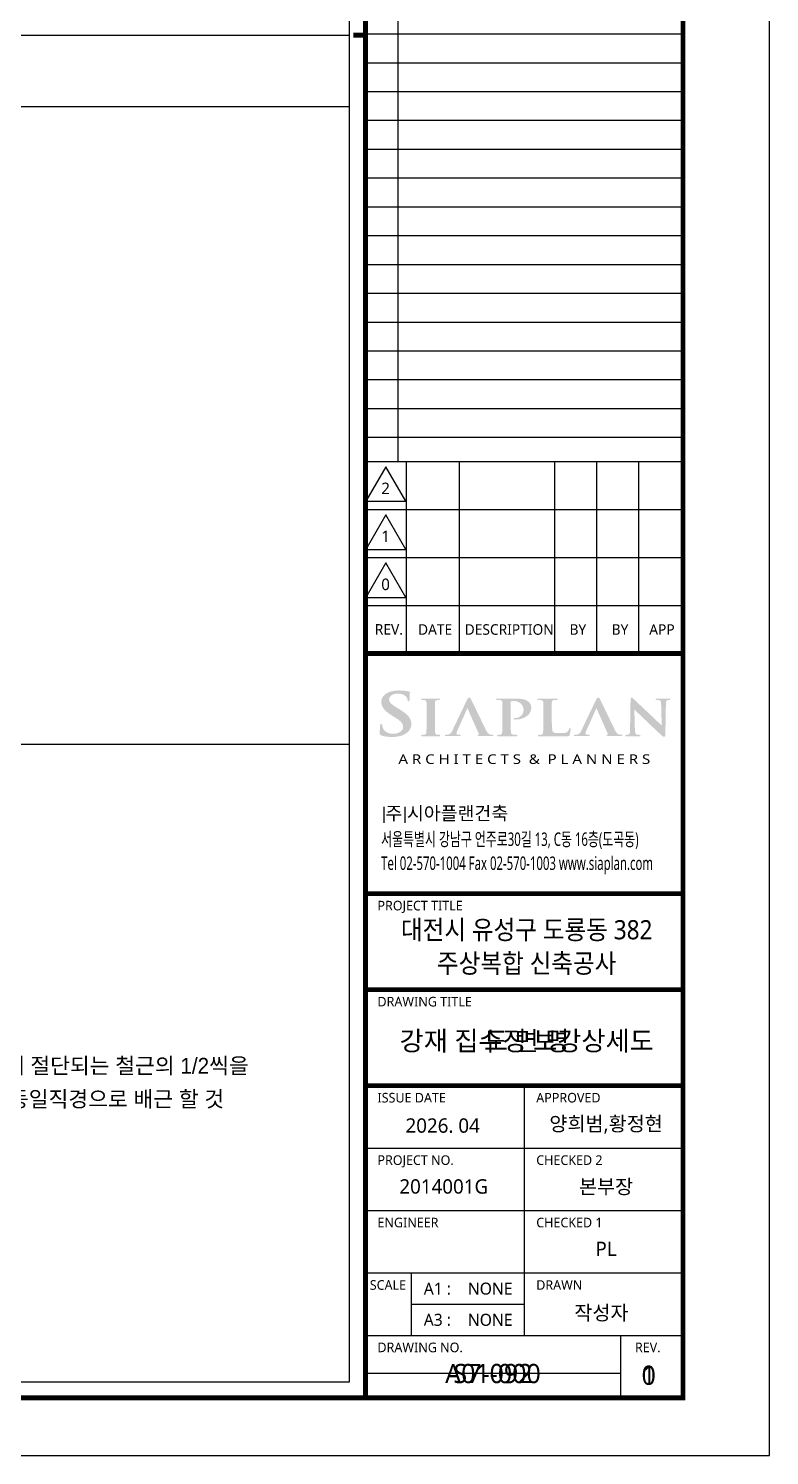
# Model space of a CAD drawing. Header units: millimetres. Extents: x 0 to 252030, y -124740 to 196020.
# Drawn here: x 45803 to 50430, y -124740 to -115826 of the extents above; entities that cross this region are included whole.
import ezdxf
from ezdxf.enums import TextEntityAlignment as Align

# ---------------------------------------------------------------- set-up
doc = ezdxf.new("R2010")
doc.units = ezdxf.units.MM
doc.header["$LTSCALE"] = 30
doc.linetypes.add('H', pattern=[1.3, 0.8, -0.5])
doc.layers.get('DEFPOINTS').update_dxf_attribs({"color": 142})
for name, color, linetype in [('0-SEC1', 3, 'Continuous'), ('AA-SHEET-TEXT', 3, 'Continuous'), ('RE-BAR', 2, 'Continuous'), ('TABLE-1', 3, 'Continuous'), ('TEXT', 6, 'Continuous'), ('XR-FORM_(도룡동)$0$Sheet', 7, 'Continuous'), ('XR-FORM_(도룡동)$0$TEXT', 3, 'Continuous'), ('XR-SECTION_(도룡동)$0$A-CON', 2, 'Continuous')]:
    doc.layers.add(name, color=color, linetype=linetype)
doc.styles.add('XR-FORM$0$맑은고딕', font='malgun.ttf')
doc.styles.add('XR-FORM_(도룡동)$0$맑은고딕', font='malgun.ttf')
doc.styles.add('XR-FORM_(도룡동)$0$충북옥천_FORM$0$맑은고딕', font='malgun.ttf')
doc.styles.add('XR-FORM_(도룡동)$1$맑은고딕', font='malgun.ttf')
doc.styles.add('XR-FORM_(도룡동)$2$맑은고딕', font='malgun.ttf')
doc.styles.add('XR-FORM_(도룡동)$3$맑은고딕', font='malgun.ttf')
doc.styles.add('돋움', font='Dotum.ttf')
doc.styles.add('맑은고딕', font='malgun.ttf')

# ---------------------------------------------------------------- blocks, each defined once
blk = doc.blocks.new('XR-FORM_(도룡동)$0$S')
at = {"layer": 'XR-FORM_(도룡동)$0$Sheet'}
h = blk.add_hatch(color=6, dxfattribs=at)
edge = h.paths.add_edge_path()
edge.add_spline(control_points=[(76338, 15545), (76338, 15545), (76295, 15571), (76295, 15571), (76172, 15645), (76132, 15687), (76132, 15744), (76132, 15817), (76203, 15865), (76313, 15865), (76409, 15865), (76454, 15832), (76479, 15807), (76511, 15775), (76518, 15737), (76518, 15729), (76518, 15711), (76524, 15702), (76538, 15702), (76557, 15702), (76559, 15724), (76559, 15744), (76559, 15811), (76562, 15848), (76564, 15870), (76564, 15870), (76565, 15890), (76565, 15890), (76565, 15905), (76548, 15908), (76540, 15909), (76494, 15919), (76430, 15930), (76333, 15930), (76119, 15930), (75970, 15833), (75970, 15695), (75970, 15588), (76037, 15502), (76202, 15401), (76202, 15401), (76273, 15357), (76273, 15357), (76398, 15281), (76423, 15225), (76423, 15165), (76423, 15099), (76352, 15030), (76220, 15030), (76155, 15030), (76041, 15045), (76002, 15150), (75994, 15172), (75988, 15197), (75988, 15211), (75988, 15217), (75988, 15236), (75968, 15236), (75948, 15236), (75946, 15209), (75945, 15201), (75945, 15201), (75945, 15197), (75945, 15197), (75943, 15174), (75938, 15104), (75938, 15040), (75938, 15011), (75943, 15004), (75970, 14994), (76035, 14972), (76103, 14962), (76198, 14962), (76298, 14962), (76379, 14979), (76447, 15013), (76575, 15079), (76595, 15177), (76595, 15230), (76595, 15347), (76528, 15430), (76338, 15545)], knot_values=[0, 0, 0, 0, 1, 1, 1, 2, 2, 2, 3, 3, 3, 4, 4, 4, 5, 5, 5, 6, 6, 6, 7, 7, 7, 8, 8, 8, 9, 9, 9, 10, 10, 10, 11, 11, 11, 12, 12, 12, 13, 13, 13, 14, 14, 14, 15, 15, 15, 16, 16, 16, 17, 17, 17, 18, 18, 18, 19, 19, 19, 20, 20, 20, 21, 21, 21, 22, 22, 22, 23, 23, 23, 24, 24, 24, 25, 25, 25, 26, 26, 26, 27, 27, 27, 27], degree=3, periodic=0)
h = blk.add_hatch(color=6, dxfattribs=at)
edge = h.paths.add_edge_path()
edge.add_spline(control_points=[(77180, 15007), (77180, 15007), (77166, 15007), (77166, 15007), (77156, 15007), (77148, 15007), (77134, 15009), (77098, 15014), (77093, 15029), (77089, 15056), (77084, 15098), (77084, 15641), (77086, 15677), (77089, 15714), (77100, 15725), (77131, 15729), (77143, 15731), (77153, 15732), (77163, 15732), (77163, 15732), (77180, 15732), (77180, 15732), (77188, 15732), (77195, 15739), (77195, 15747), (77195, 15755), (77188, 15761), (77180, 15761), (77180, 15761), (76814, 15761), (76814, 15761), (76806, 15761), (76800, 15755), (76800, 15747), (76800, 15739), (76806, 15732), (76814, 15732), (76814, 15732), (76832, 15732), (76832, 15732), (76847, 15732), (76860, 15730), (76871, 15728), (76897, 15723), (76909, 15710), (76912, 15677), (76912, 15677), (76912, 15677), (76912, 15677), (76914, 15650), (76915, 15103), (76908, 15057), (76904, 15025), (76895, 15014), (76873, 15011), (76858, 15008), (76843, 15007), (76827, 15007), (76826, 15007), (76814, 15007), (76814, 15007), (76806, 15007), (76800, 15000), (76800, 14992), (76800, 14984), (76806, 14977), (76814, 14977), (76814, 14977), (77180, 14977), (77180, 14977), (77188, 14977), (77195, 14984), (77195, 14992), (77195, 15000), (77188, 15007), (77180, 15007)], knot_values=[0, 0, 0, 0, 1, 1, 1, 2, 2, 2, 3, 3, 3, 4, 4, 4, 5, 5, 5, 6, 6, 6, 7, 7, 7, 8, 8, 8, 9, 9, 9, 10, 10, 10, 11, 11, 11, 12, 12, 12, 13, 13, 13, 14, 14, 14, 15, 15, 15, 16, 16, 16, 17, 17, 17, 18, 18, 18, 19, 19, 19, 20, 20, 20, 21, 21, 21, 22, 22, 22, 23, 23, 23, 24, 24, 24, 25, 25, 25, 25], degree=3, periodic=0)
h = blk.add_hatch(color=6, dxfattribs=at)
edge = h.paths.add_edge_path()
edge.add_spline(control_points=[(78289, 15008), (78289, 15008), (78256, 15008), (78256, 15008), (78252, 15008), (78248, 15009), (78243, 15010), (78220, 15014), (78192, 15028), (78158, 15085), (78158, 15085), (77848, 15727), (77836, 15749), (77824, 15773), (77816, 15784), (77802, 15784), (77787, 15784), (77771, 15771), (77757, 15741), (77757, 15741), (77450, 15097), (77450, 15097), (77424, 15042), (77401, 15015), (77350, 15010), (77342, 15009), (77328, 15008), (77317, 15008), (77317, 15008), (77304, 15008), (77304, 15008), (77298, 15008), (77292, 15002), (77292, 14994), (77292, 14987), (77298, 14980), (77304, 14980), (77304, 14980), (77609, 14980), (77609, 14980), (77615, 14980), (77621, 14987), (77621, 14994), (77621, 15002), (77615, 15008), (77609, 15008), (77609, 15008), (77576, 15008), (77576, 15008), (77539, 15008), (77534, 15021), (77534, 15033), (77534, 15044), (77540, 15068), (77552, 15094), (77552, 15094), (77762, 15561), (77762, 15561), (77762, 15561), (78005, 15016), (78004, 15016), (78005, 15014), (78005, 15012), (78004, 15010), (78003, 15008), (78001, 15008), (77998, 15008), (77998, 15008), (77984, 15008), (77984, 15008), (77978, 15008), (77972, 15002), (77972, 14994), (77972, 14987), (77978, 14980), (77984, 14980), (77984, 14980), (78289, 14980), (78289, 14980), (78295, 14980), (78301, 14987), (78301, 14994), (78301, 15002), (78295, 15008), (78289, 15008)], knot_values=[0, 0, 0, 0, 1, 1, 1, 2, 2, 2, 3, 3, 3, 4, 4, 4, 5, 5, 5, 6, 6, 6, 7, 7, 7, 8, 8, 8, 9, 9, 9, 10, 10, 10, 11, 11, 11, 12, 12, 12, 13, 13, 13, 14, 14, 14, 15, 15, 15, 16, 16, 16, 17, 17, 17, 18, 18, 18, 19, 19, 19, 20, 20, 20, 21, 21, 21, 22, 22, 22, 23, 23, 23, 24, 24, 24, 25, 25, 25, 26, 26, 26, 27, 27, 27, 28, 28, 28, 28], degree=3, periodic=0)
h = blk.add_hatch(color=250, dxfattribs=at)
edge = h.paths.add_edge_path()
edge.add_spline(control_points=[(78762, 15355), (78740, 15355), (78721, 15354), (78721, 15339), (78721, 15329), (78732, 15327), (78739, 15326), (78739, 15326), (78761, 15325), (78768, 15325), (78956, 15325), (79092, 15431), (79092, 15577), (79092, 15629), (79059, 15678), (79025, 15703), (79003, 15719), (78945, 15762), (78781, 15762), (78781, 15762), (78772, 15762), (78771, 15762), (78771, 15762), (78376, 15762), (78376, 15762), (78367, 15762), (78360, 15756), (78360, 15748), (78360, 15740), (78367, 15734), (78376, 15734), (78376, 15734), (78423, 15734), (78423, 15734), (78429, 15733), (78435, 15733), (78438, 15732), (78480, 15725), (78488, 15709), (78491, 15677), (78491, 15677), (78491, 15677), (78491, 15677), (78493, 15651), (78494, 15108), (78487, 15062), (78481, 15030), (78474, 15013), (78453, 15010), (78437, 15007), (78422, 15006), (78407, 15006), (78406, 15006), (78396, 15006), (78396, 15006), (78387, 15006), (78380, 14999), (78380, 14991), (78380, 14983), (78387, 14977), (78396, 14977), (78396, 14977), (78791, 14977), (78791, 14977), (78800, 14977), (78807, 14983), (78807, 14991), (78807, 14999), (78800, 15006), (78791, 15006), (78791, 15006), (78781, 15006), (78781, 15006), (78761, 15006), (78733, 15008), (78715, 15010), (78681, 15013), (78672, 15031), (78668, 15061), (78662, 15105), (78662, 15684), (78662, 15690), (78662, 15699), (78664, 15704), (78669, 15705), (78679, 15708), (78707, 15709), (78729, 15709), (78757, 15709), (78810, 15704), (78857, 15670), (78924, 15623), (78931, 15562), (78931, 15520), (78931, 15418), (78833, 15355), (78762, 15355)], knot_values=[0, 0, 0, 0, 1, 1, 1, 2, 2, 2, 3, 3, 3, 4, 4, 4, 5, 5, 5, 6, 6, 6, 7, 7, 7, 8, 8, 8, 9, 9, 9, 10, 10, 10, 11, 11, 11, 12, 12, 12, 13, 13, 13, 14, 14, 14, 15, 15, 15, 16, 16, 16, 17, 17, 17, 18, 18, 18, 19, 19, 19, 20, 20, 20, 21, 21, 21, 22, 22, 22, 23, 23, 23, 24, 24, 24, 25, 25, 25, 26, 26, 26, 27, 27, 27, 28, 28, 28, 29, 29, 29, 30, 30, 30, 31, 31, 31, 32, 32, 32, 32], degree=3, periodic=0)
h = blk.add_hatch(color=250, dxfattribs=at)
edge = h.paths.add_edge_path()
edge.add_spline(control_points=[(79896, 15147), (79880, 15147), (79878, 15134), (79877, 15128), (79875, 15109), (79860, 15082), (79845, 15069), (79815, 15043), (79768, 15042), (79696, 15042), (79592, 15042), (79561, 15049), (79541, 15063), (79541, 15063), (79541, 15063), (79541, 15063), (79522, 15076), (79515, 15314), (79515, 15460), (79515, 15617), (79515, 15645), (79518, 15677), (79521, 15714), (79532, 15724), (79562, 15729), (79578, 15731), (79599, 15732), (79612, 15732), (79620, 15732), (79633, 15732), (79638, 15739), (79640, 15742), (79641, 15745), (79641, 15748), (79641, 15756), (79634, 15762), (79626, 15762), (79626, 15762), (79235, 15762), (79235, 15762), (79226, 15762), (79220, 15756), (79220, 15748), (79220, 15743), (79222, 15738), (79227, 15736), (79227, 15735), (79229, 15735), (79229, 15734), (79235, 15732), (79243, 15732), (79247, 15732), (79265, 15732), (79280, 15731), (79290, 15729), (79331, 15722), (79340, 15709), (79342, 15677), (79344, 15651), (79345, 15108), (79338, 15062), (79332, 15030), (79326, 15013), (79304, 15010), (79290, 15007), (79276, 15006), (79262, 15006), (79262, 15006), (79245, 15006), (79245, 15006), (79237, 15006), (79230, 14999), (79230, 14991), (79230, 14983), (79237, 14977), (79245, 14977), (79245, 14977), (79615, 14977), (79615, 14977), (79615, 14977), (79805, 14976), (79805, 14976), (79874, 14976), (79882, 14981), (79891, 15006), (79901, 15036), (79910, 15113), (79910, 15125), (79910, 15135), (79910, 15147), (79896, 15147)], knot_values=[0, 0, 0, 0, 1, 1, 1, 2, 2, 2, 3, 3, 3, 4, 4, 4, 5, 5, 5, 6, 6, 6, 7, 7, 7, 8, 8, 8, 9, 9, 9, 10, 10, 10, 11, 11, 11, 12, 12, 12, 13, 13, 13, 14, 14, 14, 15, 15, 15, 16, 16, 16, 17, 17, 17, 18, 18, 18, 19, 19, 19, 20, 20, 20, 21, 21, 21, 22, 22, 22, 23, 23, 23, 24, 24, 24, 25, 25, 25, 26, 26, 26, 27, 27, 27, 28, 28, 28, 29, 29, 29, 30, 30, 30, 30], degree=3, periodic=0)
h = blk.add_hatch(color=250, dxfattribs=at)
edge = h.paths.add_edge_path()
edge.add_spline(control_points=[(80974, 15008), (80974, 15008), (80942, 15008), (80942, 15008), (80937, 15008), (80933, 15009), (80928, 15010), (80905, 15014), (80878, 15028), (80843, 15085), (80843, 15085), (80533, 15727), (80521, 15749), (80509, 15773), (80501, 15784), (80487, 15784), (80472, 15784), (80457, 15771), (80442, 15741), (80442, 15741), (80135, 15097), (80135, 15097), (80109, 15042), (80086, 15015), (80035, 15010), (80027, 15009), (80013, 15008), (80002, 15008), (80002, 15008), (79989, 15008), (79989, 15008), (79983, 15008), (79977, 15002), (79977, 14994), (79977, 14987), (79983, 14980), (79989, 14980), (79989, 14980), (80294, 14980), (80294, 14980), (80300, 14980), (80306, 14987), (80306, 14994), (80306, 15002), (80300, 15008), (80294, 15008), (80294, 15008), (80261, 15008), (80261, 15008), (80224, 15008), (80219, 15021), (80219, 15033), (80219, 15044), (80225, 15068), (80237, 15094), (80237, 15094), (80447, 15561), (80447, 15561), (80447, 15561), (80690, 15016), (80690, 15016), (80690, 15014), (80690, 15012), (80689, 15010), (80688, 15008), (80686, 15008), (80683, 15008), (80683, 15008), (80669, 15008), (80669, 15008), (80663, 15008), (80657, 15002), (80657, 14994), (80657, 14987), (80663, 14980), (80669, 14980), (80669, 14980), (80974, 14980), (80974, 14980), (80980, 14980), (80986, 14987), (80986, 14994), (80986, 15002), (80980, 15008), (80974, 15008)], knot_values=[0, 0, 0, 0, 1, 1, 1, 2, 2, 2, 3, 3, 3, 4, 4, 4, 5, 5, 5, 6, 6, 6, 7, 7, 7, 8, 8, 8, 9, 9, 9, 10, 10, 10, 11, 11, 11, 12, 12, 12, 13, 13, 13, 14, 14, 14, 15, 15, 15, 16, 16, 16, 17, 17, 17, 18, 18, 18, 19, 19, 19, 20, 20, 20, 21, 21, 21, 22, 22, 22, 23, 23, 23, 24, 24, 24, 25, 25, 25, 26, 26, 26, 27, 27, 27, 28, 28, 28, 28], degree=3, periodic=0)
h = blk.add_hatch(color=250, dxfattribs=at)
edge = h.paths.add_edge_path()
edge.add_spline(control_points=[(81976, 15761), (81976, 15761), (81692, 15761), (81692, 15761), (81686, 15761), (81681, 15755), (81681, 15747), (81681, 15739), (81686, 15732), (81692, 15732), (81692, 15732), (81700, 15732), (81702, 15732), (81718, 15732), (81744, 15732), (81760, 15726), (81783, 15717), (81794, 15705), (81795, 15641), (81795, 15641), (81806, 15233), (81806, 15224), (81806, 15224), (81806, 15202), (81806, 15202), (81797, 15210), (81212, 15762), (81212, 15762), (81199, 15775), (81187, 15784), (81176, 15784), (81158, 15784), (81158, 15750), (81158, 15740), (81158, 15740), (81148, 15134), (81148, 15134), (81147, 15045), (81143, 15018), (81117, 15011), (81101, 15006), (81079, 15006), (81068, 15006), (81067, 15006), (81057, 15006), (81057, 15006), (81051, 15006), (81046, 14999), (81046, 14991), (81046, 14983), (81051, 14976), (81057, 14976), (81057, 14976), (81353, 14976), (81353, 14976), (81359, 14976), (81364, 14983), (81364, 14991), (81364, 14999), (81359, 15006), (81353, 15006), (81353, 15006), (81342, 15006), (81340, 15006), (81324, 15006), (81303, 15006), (81284, 15013), (81268, 15018), (81251, 15035), (81248, 15122), (81248, 15122), (81237, 15522), (81236, 15534), (81241, 15530), (81780, 15014), (81821, 14978), (81833, 14966), (81851, 14966), (81864, 14966), (81880, 14966), (81882, 14986), (81882, 15002), (81882, 15002), (81894, 15649), (81894, 15649), (81895, 15706), (81903, 15722), (81931, 15729), (81944, 15732), (81952, 15732), (81963, 15732), (81965, 15732), (81976, 15732), (81976, 15732), (81982, 15732), (81987, 15739), (81987, 15747), (81987, 15755), (81982, 15761), (81976, 15761)], knot_values=[0, 0, 0, 0, 1, 1, 1, 2, 2, 2, 3, 3, 3, 4, 4, 4, 5, 5, 5, 6, 6, 6, 7, 7, 7, 8, 8, 8, 9, 9, 9, 10, 10, 10, 11, 11, 11, 12, 12, 12, 13, 13, 13, 14, 14, 14, 15, 15, 15, 16, 16, 16, 17, 17, 17, 18, 18, 18, 19, 19, 19, 20, 20, 20, 21, 21, 21, 22, 22, 22, 23, 23, 23, 24, 24, 24, 25, 25, 25, 26, 26, 26, 27, 27, 27, 28, 28, 28, 29, 29, 29, 30, 30, 30, 31, 31, 31, 32, 32, 32, 33, 33, 33, 33], degree=3, periodic=0)
at = {"layer": 'DEFPOINTS'}
for p, q in [((76315, 52073), (76315, 20700)), ((82250, 29596), (75640, 29596)), ((82250, 28996), (75640, 28996)), ((82250, 28396), (75640, 28396)), ((82250, 27796), (75640, 27796)), ((82250, 27196), (75640, 27196)), ((82250, 26596), (75640, 26596)), ((82250, 25996), (75640, 25996)), ((82250, 25396), (75640, 25396)), ((82250, 24796), (75640, 24796)), ((82250, 24196), (75640, 24196)), ((82250, 23596), (75640, 23596)), ((82250, 22996), (75640, 22996)), ((82250, 22396), (75640, 22396)), ((82250, 21796), (75640, 21796)), ((82250, 21196), (75640, 21196)), ((80950, 1706), (75640, 1706))]:
    blk.add_line(p, q, dxfattribs=at)
at = {"layer": 'XR-FORM_(도룡동)$0$Sheet'}
for p, q in [((75590, 20700), (82204, 20700)), ((76490, 20700), (76490, 16700)), ((77590, 20700), (77590, 16700)), ((79575, 20700), (79575, 16700)), ((80450, 20700), (80450, 16700)), ((81325, 20700), (81325, 16700)), ((75640, 19700), (82254, 19700)), ((75640, 18700), (82254, 18700)), ((75640, 17700), (82254, 17700)), ((78945, 7700), (78945, 2500)), ((75640, 6400), (82250, 6400)), ((75640, 5100), (82250, 5100)), ((75640, 3800), (82250, 3800)), ((76591, 3798), (76591, 2500)), ((76591, 3149), (78945, 3149)), ((75640, 2500), (82250, 2500)), ((80950, 2500), (80950, 1200))]:
    blk.add_line(p, q, dxfattribs=at)
at = {"layer": 'XR-FORM_(도룡동)$0$Sheet', "const_width": 100}
blk.add_lwpolyline([(1850, 57950), (82250, 57950), (82250, 1200), (1850, 1200)], close=True, dxfattribs=at)
for points in [[(75640, 57950), (75640, 1200)], [(75640, 16700), (82250, 16700)], [(75640, 11700), (82250, 11700)], [(75640, 9700), (82250, 9700)], [(75640, 7700), (82250, 7700)]]:
    blk.add_lwpolyline(points, dxfattribs=at)
at = {"layer": 'XR-FORM_(도룡동)$0$Sheet', "linetype": 'Continuous', "const_width": 100}
blk.add_lwpolyline([(75640, 29575), (75390, 29575)], dxfattribs=at)
at = {"layer": 'XR-FORM_(도룡동)$0$Sheet'}
for points in [[(76065, 20589), (75650, 19869), (76481, 19869)], [(76065, 19589), (75650, 18869), (76481, 18869)], [(76065, 18589), (75650, 17869), (76481, 17869)]]:
    blk.add_lwpolyline(points, close=True, dxfattribs=at)
at = {"layer": 'XR-FORM_(도룡동)$0$Sheet', "color": 3, "const_width": 28}
for points in [[(76026, 13508), (76026, 13172)], [(76466, 13508), (76466, 13172)]]:
    blk.add_lwpolyline(points, dxfattribs=at)
at = {"layer": 'DEFPOINTS', "style": 'XR-FORM_(도룡동)$3$맑은고딕'}
blk.add_text('도 면 명', height=400, dxfattribs=at).set_placement((78996, 8633), align=Align.MIDDLE_CENTER)
at = {"layer": 'XR-FORM_(도룡동)$0$Sheet', "style": 'XR-FORM_(도룡동)$3$맑은고딕'}
for s, height, p in [('2', 240, (76059, 20140)), ('1', 240, (76059, 19140)), ('0', 240, (76059, 18140)), (' REV.', 220, (76090, 17200)), ('DATE', 220, (77090, 17200)), ('DESCRIPTION', 220, (78632, 17200)), ('BY', 220, (80062, 17200)), ('BY', 220, (80938, 17200)), ('APP', 220, (81812, 17200))]:
    blk.add_text(s, height=height, dxfattribs=at).set_placement(p, align=Align.MIDDLE)
at = {"layer": 'XR-FORM_(도룡동)$0$Sheet', "color": 3, "style": 'XR-FORM_(도룡동)$3$맑은고딕', "width": 1.2}
blk.add_text('A R C H I T E C T S  &  P L A N N E R S', height=200, dxfattribs=at).set_placement((78947, 14500), align=Align.MIDDLE_CENTER)
at = {"layer": 'XR-FORM_(도룡동)$0$Sheet', "color": 3, "style": 'XR-FORM_(도룡동)$3$맑은고딕'}
blk.add_text('주 시아플랜건축', height=280, dxfattribs=at).set_placement((76057, 13372), align=Align.MIDDLE_LEFT)
at = {"layer": 'XR-FORM_(도룡동)$0$Sheet', "color": 3, "style": 'XR-FORM_(도룡동)$3$맑은고딕', "width": 0.65}
for s, p in [('서울특별시 강남구 언주로30길 13, C동 16층(도곡동)', (75966, 12833)), ('Tel 02-570-1004 Fax 02-570-1003 www.siaplan.com', (75966, 12333))]:
    blk.add_text(s, height=280, dxfattribs=at).set_placement(p, align=Align.MIDDLE_LEFT)
at = {"layer": 'XR-FORM_(도룡동)$0$Sheet', "style": 'XR-FORM_(도룡동)$3$맑은고딕'}
for s, p in [('PROJECT TITLE', (75890, 11350)), ('DRAWING TITLE', (75890, 9350)), ('ISSUE DATE', (75890, 7350)), ('APPROVED', (79195, 7350)), ('PROJECT NO. ', (75890, 6050)), ('CHECKED 2 ', (79195, 6050)), ('ENGINEER', (75890, 4750)), ('CHECKED 1 ', (79195, 4750)), ('SCALE', (75730, 3450)), ('DRAWN', (79195, 3450)), ('DRAWING NO.', (75890, 2150)), ('REV.', (81250, 2150))]:
    blk.add_text(s, height=200, dxfattribs=at).set_placement(p)
at = {"layer": 'XR-FORM_(도룡동)$0$TEXT'}
for s, height, style, p in [('2026. 04', 300, 'XR-FORM_(도룡동)$3$맑은고딕', (77247, 6870)), ('A1 : ', 250, 'XR-FORM_(도룡동)$0$충북옥천_FORM$0$맑은고딕', (77179, 3474)), ('A3 : ', 250, 'XR-FORM_(도룡동)$0$충북옥천_FORM$0$맑은고딕', (77179, 2825))]:
    blk.add_text(s, height=height, dxfattribs=dict(at, style=style)).set_placement(p, align=Align.MIDDLE_CENTER)
at = {"layer": 'XR-FORM_(도룡동)$0$TEXT', "style": 'XR-FORM_(도룡동)$3$맑은고딕'}
blk.add_text('양희범,황정현', height=300, dxfattribs=at).set_placement((80649, 6901), align=Align.MIDDLE)
blk = doc.blocks.new('XR-FORM_(도룡동)', base_point=(101.33, -56114.51))
at = {"layer": 'DEFPOINTS'}
blk.add_lwpolyline([(0, 0), (420, 0), (420, 297), (0, 297)], close=True, dxfattribs=at)
at = {"xscale": 0.005, "yscale": 0.005, "zscale": 0.005}
blk.add_blockref('XR-FORM_(도룡동)$0$S', (-0.25, 0), dxfattribs=at)
at = {"layer": 'DEFPOINTS', "style": 'XR-FORM_(도룡동)$3$맑은고딕'}
for s, p in [('2014001G', (386.1, 28.01)), ('본부장', (402.99, 28.01)), ('PL', (402.99, 21.51))]:
    blk.add_text(s, height=1.5, dxfattribs=at).set_placement(p, align=Align.MIDDLE)
for p in [(393.26, 17.37), (393.26, 14.12)]:
    blk.add_text('NONE', height=1.25, dxfattribs=at).set_placement(p, align=Align.MIDDLE_RIGHT)
for s, height, p in [('작성자', 1.5, (402.51, 14.85)), ('A01-000', 2, (391.22, 8.53))]:
    blk.add_text(s, height=height, dxfattribs=at).set_placement(p, align=Align.MIDDLE_CENTER)
at = {"layer": 'XR-FORM_(도룡동)$0$TEXT', "style": 'XR-FORM_(도룡동)$3$맑은고딕', "width": 0.9}
for s, p in [('대전시 유성구 도룡동 382', (394.73, 54.74)), ('주상복합 신축공사', (394.73, 51.24))]:
    blk.add_text(s, height=2, dxfattribs=at).set_placement(p, align=Align.MIDDLE_CENTER)
at = {"layer": 'XR-FORM_(도룡동)$0$TEXT', "style": 'XR-FORM_(도룡동)$3$맑은고딕'}
blk.add_text('1', height=2, dxfattribs=at).set_placement((407.43, 8.35), align=Align.MIDDLE_CENTER)
blk = doc.blocks.new('A$C6928b212')
at = {"layer": 'RE-BAR', "color": 30}
for p, q in [((452, 645), (694, 887)), ((452, 887), (694, 645))]:
    blk.add_line(p, q, dxfattribs=at)
at = {"layer": 'RE-BAR', "const_width": 12}
for points in [[(452, -326), (694, -568)], [(452, -568), (694, -326)]]:
    blk.add_lwpolyline(points, dxfattribs=at)
at = {"layer": 'RE-BAR', "color": 5, "linetype": 'H', "const_width": 5}
blk.add_lwpolyline([(535, -979), (443, -864, -0.628879), (482, -783), (729, -783, -0.414214), (789, -843), (789, -1091, -0.414214), (739, -1141), (475, -1141, -0.414214), (415, -1081), (415, -843, -0.737062), (506, -815), (592, -940)], format="xyb", dxfattribs=at)
at = {"layer": 'RE-BAR', "color": 30}
blk.add_circle((573, 766), 171, dxfattribs=at)
at = {"layer": 'XR-SECTION_(도룡동)$0$A-CON', "lineweight": 9}
blk.add_circle((573, 1461), 171, dxfattribs=at)
at = {"layer": 'TEXT', "lineweight": 9, "style": '돋움'}
for s, p in [(': 기초 배근 참조', (2373, 1543)), (': 오프닝 보강근 ', (2373, 849)), (': D13 @125', (2140, -453))]:
    blk.add_text(s, height=197.1, dxfattribs=at).set_placement(p, align=Align.MIDDLE)
for s, height, p in [('강재집수정에 의해 절단되는 철근의 1/2씩을', 197.07, (1453, 285)), ('양측면에 주근과 동일직경으로 배근 할 것', 197.07, (1433, -131)), (': 폐쇄형 스터럽', 197.1, (1368, -1077)), ('2-D16 @250', 197.1, (1566, -1497))]:
    blk.add_text(s, height=height, dxfattribs=at).set_placement(p)

msp = doc.modelspace()

# ---------------------------------------------------------------- linework, layer by layer
at = {"layer": 'TABLE-1'}
for p, q in [((25870.00014, -115867.50008), (47807.00014, -115867.50008)), ((25870.00014, -116312.5499), (47807.00014, -116312.5499)), ((36838.50014, -120296.27499), (47807.00014, -120296.27499))]:
    msp.add_line(p, q, dxfattribs=at)
msp.add_lwpolyline([(25870.00014, -124280.00008), (47807.00014, -124280.00008), (47807.00014, -107455.00008), (25870.00014, -107455.00008)], close=True, dxfattribs=at)

# ---------------------------------------------------------------- block references
at = {"xscale": 0.5, "yscale": 0.5, "zscale": 0.5}
msp.add_blockref('A$C6928b212', (44027.25287, -122497.03885), dxfattribs=at)
at = {"layer": '0-SEC1', "xscale": 60, "yscale": 60, "zscale": 60}
msp.add_blockref('XR-FORM_(도룡동)', (31310.02429, -3491610.57868), dxfattribs=at)

# ---------------------------------------------------------------- texts
at = {"layer": 'AA-SHEET-TEXT'}
for s, style, p in [('강재 집수정 보강상세도', 'XR-FORM$0$맑은고딕', (48913.90026, -122150.0206)), ('S7-092', 'XR-FORM_(도룡동)$2$맑은고딕', (48703.50013, -124228.09032)), ('0', '맑은고딕', (49675.95675, -124238.92003))]:
    msp.add_text(s, height=120, dxfattribs=dict(at, style=style)).set_placement(p, align=Align.MIDDLE_CENTER)
for style, p in [('XR-FORM_(도룡동)$0$맑은고딕', (48825.41387, -123697.84788)), ('XR-FORM_(도룡동)$1$맑은고딕', (48825.41387, -123892.61602))]:
    msp.add_text('NONE', height=75, dxfattribs=dict(at, style=style)).set_placement(p, align=Align.MIDDLE_RIGHT)

doc.saveas('drawing.dxf')
